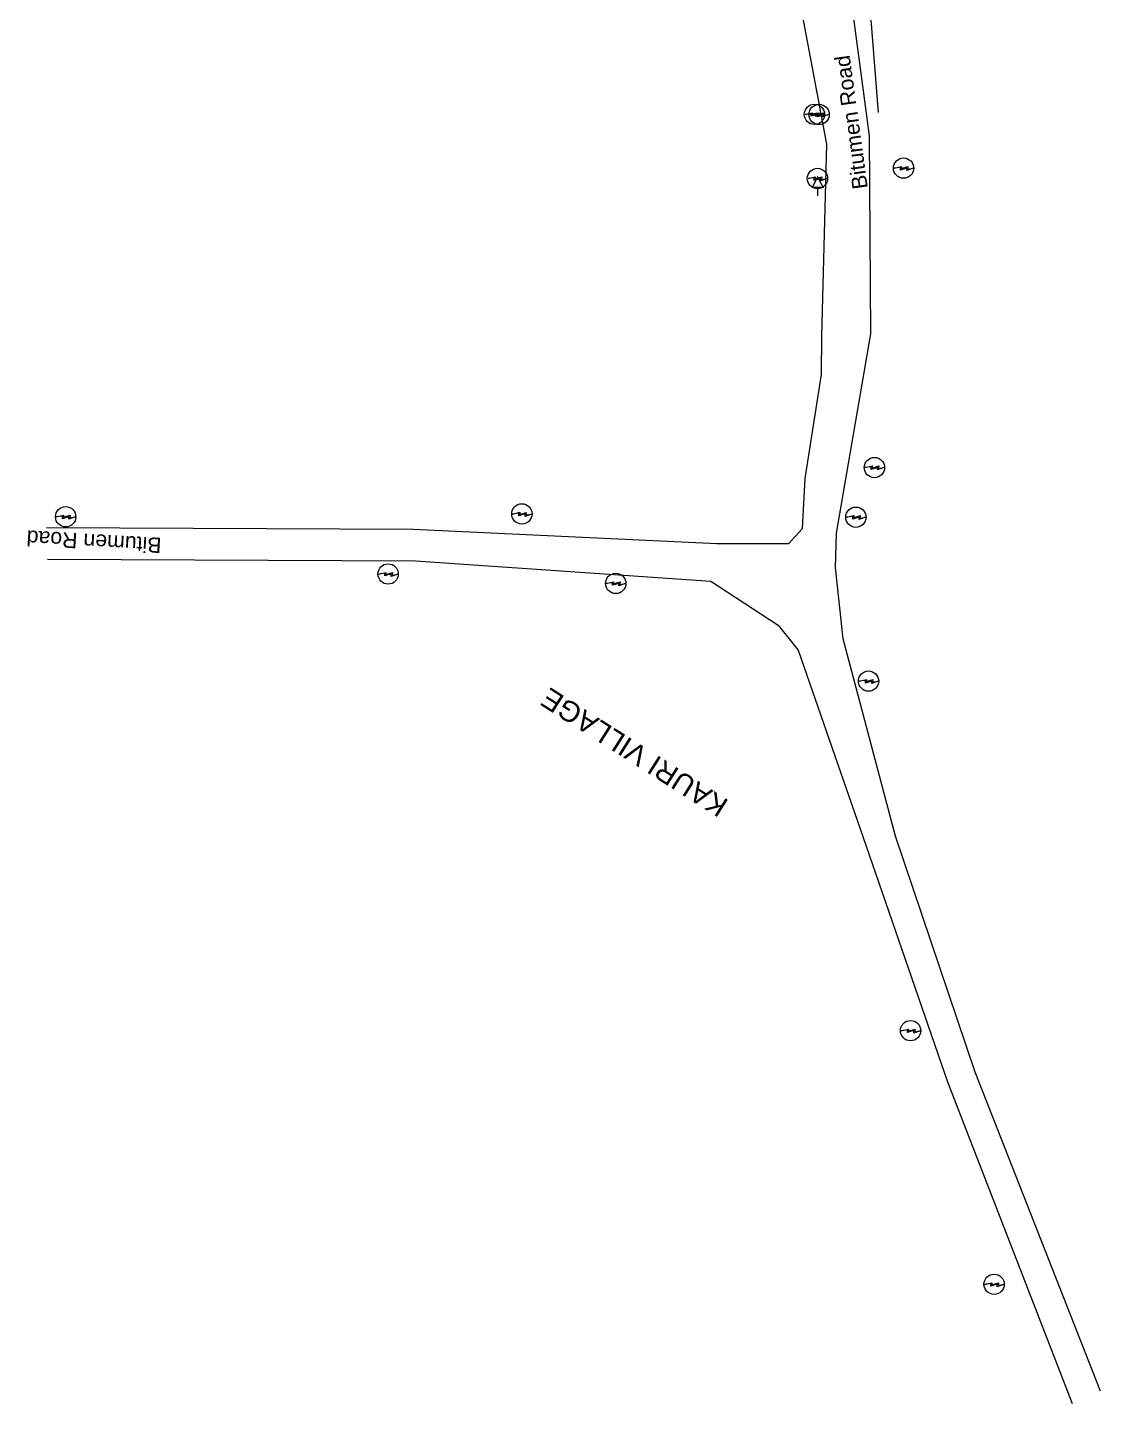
# Model space of a CAD drawing. Header units: metres. Extents: x 592467 to 614288, y 3398001 to 3402649.
# Drawn here: x 613968.6 to 614074.1, y 3399648.4 to 3399783.7 of the extents above; entities that cross this region are included whole.
import ezdxf

# ---------------------------------------------------------------- set-up
doc = ezdxf.new("R2010")
doc.units = ezdxf.units.M
doc.header["$MEASUREMENT"] = 0
doc.layers.get('0').update_dxf_attribs({"lineweight": 0})
for name, color, linetype, lineweight in [('Compound Wall', 7, 'Continuous', 13), ('Electric Pole', 7, 'Continuous', 13), ('Sign Board', 7, 'Continuous', 13), ('Subroad Edge', 34, 'Continuous', 0), ('Village Name', 7, 'Continuous', 0)]:
    doc.layers.add(name, color=color, linetype=linetype, lineweight=lineweight)
doc.styles.add('Text', font='arial.ttf', dxfattribs={"height": 2})
doc.styles.add('Vill txt', font='arial.ttf', dxfattribs={"height": 3})

# ---------------------------------------------------------------- blocks, each defined once
blk = doc.blocks.new('EP')
at = {"extrusion": (0, 0, -1)}
blk.add_hatch(color=8, dxfattribs=at).paths.add_polyline_path([(-0.31, -0.24), (-0.94, -0.01), (-0.41, -0.1), (-0.43, 0.15), (0.21, -0.05), (0.21, 0.16), (0.93, -0.01), (0.31, 0.07), (0.31, -0.19), (-0.31, 0)])
at = {"color": 8}
for p, q in [((-0.93, -0.01), (-0.21, 0.16)), ((-0.31, 0.07), (-0.93, -0.01)), ((-0.31, -0.19), (-0.31, 0.07)), ((0.31, 0), (-0.31, -0.19)), ((-0.21, 0.16), (-0.21, -0.05)), ((-0.21, -0.05), (0.43, 0.15)), ((0.31, -0.24), (0.31, 0)), ((0.43, 0.15), (0.41, -0.1)), ((0.94, -0.01), (0.31, -0.24)), ((0.41, -0.1), (0.94, -0.01))]:
    blk.add_line(p, q, dxfattribs=at)
blk.add_circle((0, 0), 1, dxfattribs=at)
blk = doc.blocks.new('TSB')
at = {"const_width": 0.132, "flags": 128}
blk.add_lwpolyline([(-0.51, 0.84), (0.54, 0.84), (0, 1.85), (-0.51, 0.84)], close=True, dxfattribs=at)
at = {"const_width": 0.142, "flags": 128}
blk.add_lwpolyline([(0, 0.84), (0, 0)], dxfattribs=at)

msp = doc.modelspace()

# ---------------------------------------------------------------- linework, layer by layer
at = {"layer": 'Compound Wall', "lineweight": 13, "flags": 128}
msp.add_lwpolyline([(614052.2486, 3399775.3184), (614050.4418, 3399798.1296)], dxfattribs=at)
at = {"layer": 'Subroad Edge', "lineweight": 13, "flags": 128}
for points in [[(614046.4149, 3399826.9322), (614042.096, 3399811.8222), (614042.0141, 3399801.4929), (614042.3294, 3399797.6987), (614047.1353, 3399772.2031), (614046.6444, 3399753.3101), (614046.6057, 3399749.5565), (614044.9839, 3399739.3226), (614044.738, 3399734.3658), (614043.3732, 3399732.891), (614036.3492, 3399732.9126), (614006.487, 3399734.3202), (613970.4308, 3399734.4738)], [(614074.0611, 3399649.5647), (614061.7386, 3399680.9274), (614053.9104, 3399704.1402), (614048.756, 3399723.5514), (614048.0201, 3399730.568), (614048.1001, 3399733.955), (614051.4987, 3399753.5425), (614051.3552, 3399773.0372), (614047.8923, 3399799.1037), (614047.2282, 3399811.4375), (614049.9237, 3399823.1607)], [(613970.5401, 3399731.3955), (614006.7036, 3399731.2387), (614035.7618, 3399729.2248), (614042.3582, 3399724.9122), (614044.3518, 3399722.4341), (614050.9776, 3399703.2605), (614059.0162, 3399679.9974), (614071.2916, 3399648.3571)]]:
    msp.add_lwpolyline(points, dxfattribs=at)

# ---------------------------------------------------------------- block references
at = {"layer": 'Electric Pole', "xscale": 0.9997078270338551, "yscale": 0.9997078270338551, "zscale": 0.9997078270338551}
for p in [(614045.9409, 3399775.1381), (614046.3926, 3399775.125), (614046.2354, 3399768.8358), (614054.7029, 3399769.8507), (614051.8364, 3399740.405), (613972.3234, 3399735.5636), (614017.1722, 3399735.8387), (614050.0136, 3399735.5226), (614004.0247, 3399729.9346), (614026.4032, 3399729.0106), (614051.2578, 3399719.397), (614055.3904, 3399685.0249), (614063.603, 3399660.0781)]:
    msp.add_blockref('EP', p, dxfattribs=at)
at = {"layer": 'Sign Board', "xscale": 0.9997078270338551, "yscale": 0.9997078270338551, "zscale": 0.9997078270338551}
msp.add_blockref('TSB', (614046.2507, 3399767.1198), dxfattribs=at)

# ---------------------------------------------------------------- texts
at = {"layer": 'Subroad Edge', "style": 'Text'}
for rotation, p in [(97.791163, (614051.1925, 3399767.882)), (176.77938, (613981.7748, 3399733.4838))]:
    msp.add_text('Bitumen Road', height=1.5, rotation=rotation, dxfattribs=at).set_placement(p)
at = {"layer": 'Village Name', "style": 'Vill txt'}
msp.add_text('KAURI VILLAGE', height=2, rotation=147.609703, dxfattribs=at).set_placement((614037.6115, 3399707.6096))

doc.saveas('drawing.dxf')
